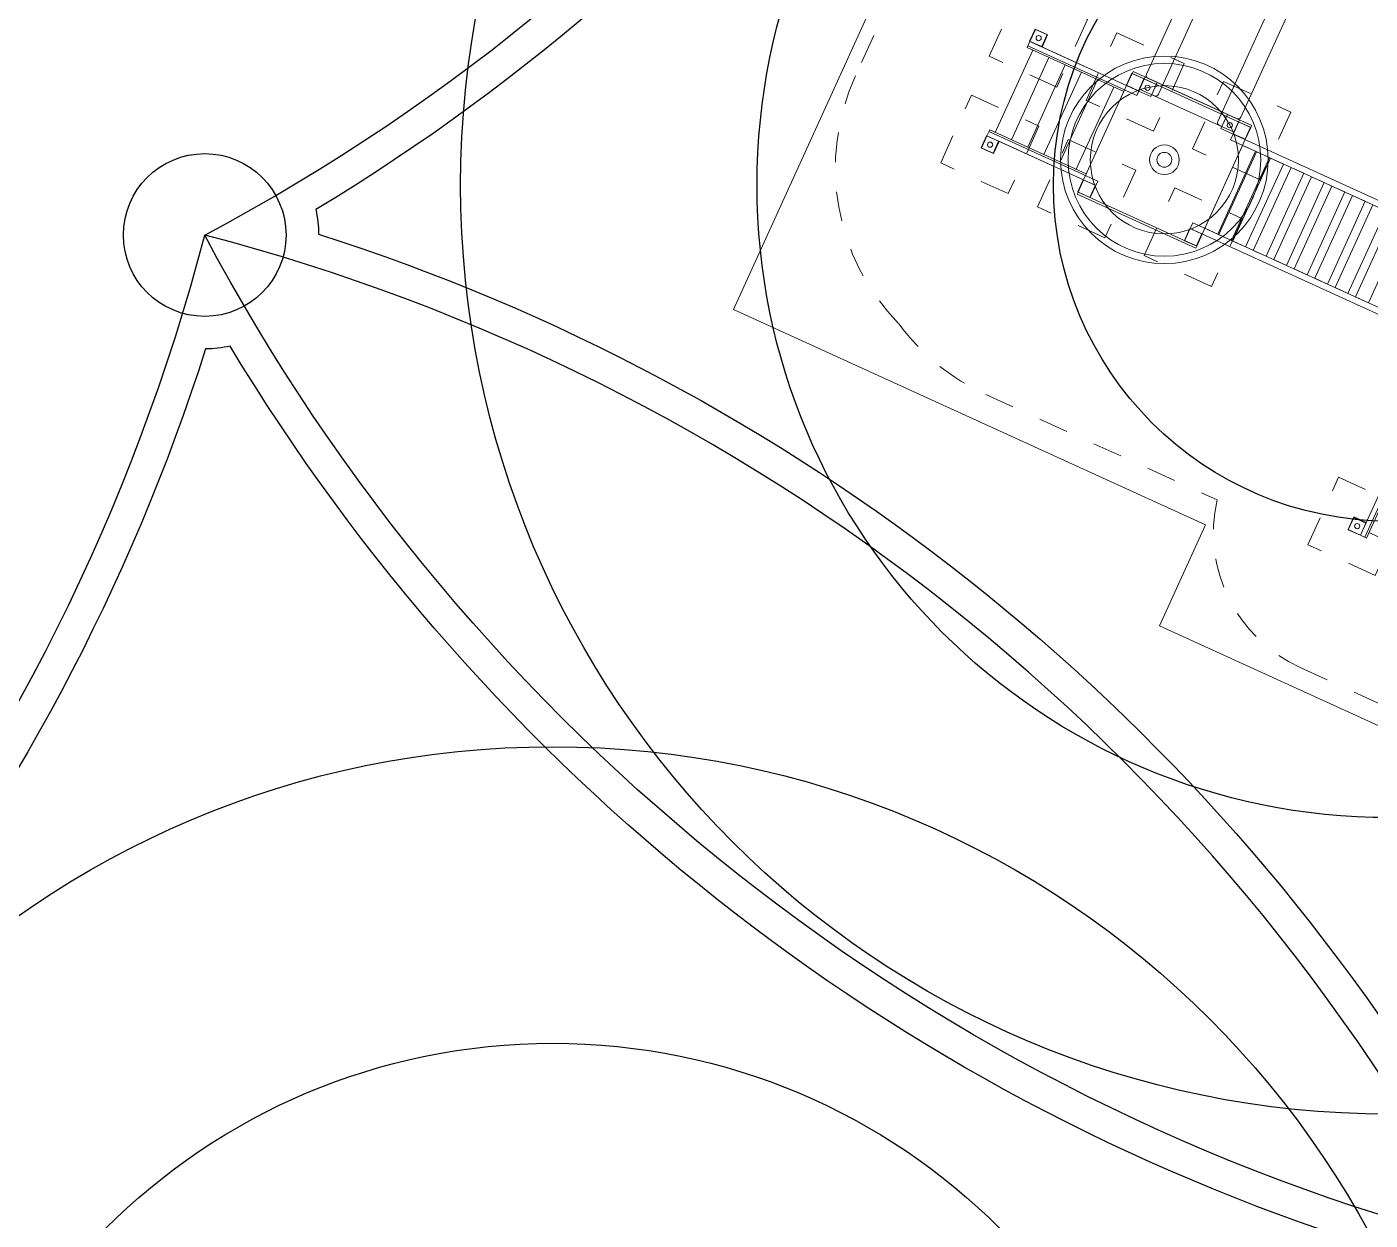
# Model space of a CAD drawing. Extents: x 309418 to 1212698, y 3438380 to 6877191.
# Drawn here: x 606458.622 to 606463.153, y 3438593.476 to 3438597.5 of the extents above; entities that cross this region are included whole.
import ezdxf

# ---------------------------------------------------------------- set-up
doc = ezdxf.new("R2010")
doc.units = 0
doc.header["$MEASUREMENT"] = 0
doc.linetypes.add('XR-LS-HARDSCAPE-LINES$1$HIDDEN2', pattern=[0.1875, 0.125, -0.0625])
doc.layers.add('LA-FLOWERING-TREE', color=221, linetype='Continuous')
doc.layers.add('LA-FURN-PERGOLA-POOL DECK-02', color=32, linetype='Continuous')
for name, color, linetype, lineweight in [('LA-FURN-PG-BASE', 130, 'XR-LS-HARDSCAPE-LINES$1$HIDDEN2', 5), ('LA-FURN-PG-LIMITS', 1, 'Continuous', 5), ('LA-FURN-PG-PLAY EQUIPMENT', 160, 'Continuous', 5), ('LA-FURN-PG-SAFETY ZONE', 2, 'XR-LS-HARDSCAPE-LINES$1$HIDDEN2', 5)]:
    doc.layers.add(name, color=color, linetype=linetype, lineweight=lineweight)

# ---------------------------------------------------------------- blocks, each defined once
blk = doc.blocks.new('PLOOO')
for p, q in [((2.0253, 8.6804), (1.9353, 8.6804)), ((1.9353, 8.6804), (1.9353, 8.5904)), ((2.0703, 8.6804), (2.0253, 8.6804)), ((2.0253, 8.5904), (2.0253, 8.6804)), ((2.0253, 8.6804), (2.0253, 7.964)), ((2.0583, 8.6804), (2.0583, 7.874)), ((2.0703, 7.964), (2.0703, 8.6804)), ((2.0703, 8.6388), (2.6804, 8.6388)), ((2.6804, 7.964), (2.6804, 8.6804)), ((2.6804, 8.6804), (2.7254, 8.6804)), ((2.6924, 8.6804), (2.6924, 7.874)), ((2.7254, 8.6804), (2.8154, 8.6804)), ((2.7254, 8.5904), (2.7254, 8.6804)), ((2.7254, 8.6804), (2.7254, 7.964)), ((2.8154, 8.6804), (2.8154, 8.5904)), ((1.9353, 8.5904), (2.0253, 8.5904)), ((2.0253, 7.874), (2.0253, 8.5928)), ((2.7254, 7.874), (2.7254, 8.5928)), ((2.8154, 8.5904), (2.7254, 8.5904)), ((2.0703, 8.5187), (2.6804, 8.5187)), ((2.0703, 8.3987), (2.6804, 8.3987)), ((2.0703, 8.2787), (2.6804, 8.2787)), ((2.0703, 8.1587), (2.6804, 8.1587)), ((2.0703, 8.0387), (2.6804, 8.0387)), ((1.9203, 7.0839), (1.9203, 7.964)), ((1.9203, 7.964), (1.9353, 7.964)), ((1.9353, 7.964), (1.9353, 7.0839)), ((1.9353, 7.874), (1.9353, 7.964)), ((1.9353, 7.964), (2.0253, 7.964)), ((2.0253, 7.964), (2.7254, 7.964)), ((2.0253, 7.964), (2.0253, 7.874)), ((2.6924, 7.964), (2.0583, 7.964)), ((2.0583, 7.964), (2.6924, 7.964)), ((2.7254, 7.964), (2.7254, 7.874)), ((2.7254, 7.964), (2.8154, 7.964)), ((2.8304, 7.964), (2.8154, 7.964)), ((2.8154, 7.964), (2.8154, 7.0839)), ((2.8154, 7.964), (2.8154, 7.874)), ((2.8304, 7.0839), (2.8304, 7.964)), ((2.0253, 7.874), (1.9353, 7.874)), ((2.0253, 7.874), (2.0583, 7.874)), ((2.0583, 7.874), (2.0253, 7.874)), ((2.6924, 7.874), (2.7254, 7.874)), ((2.7254, 7.874), (2.6924, 7.874)), ((2.7254, 7.874), (2.8154, 7.874)), ((2.8154, 7.874), (2.7254, 7.874)), ((2.7254, 7.784), (2.7254, 7.874)), ((2.7404, 7.1739), (2.7404, 7.874)), ((2.7404, 7.874), (2.8304, 7.874)), ((2.8154, 7.874), (2.8154, 7.784)), ((2.8304, 7.874), (2.8304, 7.1739)), ((2.8304, 7.784), (2.8304, 7.854)), ((2.8304, 7.784), (2.8304, 7.854)), ((3.7954, 7.874), (2.8504, 7.874)), ((2.8154, 7.784), (2.7254, 7.784)), ((2.7404, 7.784), (2.8304, 7.784)), ((2.7404, 7.764), (2.7404, 7.784)), ((2.7604, 7.744), (4.4209, 7.744)), ((2.8304, 7.744), (2.8304, 7.3039)), ((2.7254, 7.1739), (2.7254, 7.2639)), ((2.7254, 7.2639), (2.8154, 7.2639)), ((2.8154, 7.2639), (2.8154, 7.1739)), ((2.0253, 7.1739), (1.9353, 7.1739)), ((1.9353, 7.1739), (1.9353, 7.0839)), ((2.0683, 7.1739), (2.0253, 7.1739)), ((2.0253, 5.2703), (2.0253, 7.1739)), ((2.0253, 7.0839), (2.0253, 7.1739)), ((2.0253, 7.1739), (2.0683, 7.1739)), ((2.0683, 7.1739), (2.0683, 5.2703)), ((2.6824, 7.1739), (2.6824, 5.2703)), ((2.7254, 7.1739), (2.6824, 7.1739)), ((2.7254, 5.2703), (2.7254, 7.1739)), ((2.7254, 7.0839), (2.7254, 7.1739)), ((2.7254, 7.1739), (2.8154, 7.1739)), ((2.8154, 7.1739), (2.7254, 7.1739)), ((2.8304, 7.1739), (2.7404, 7.1739)), ((2.8154, 7.1739), (2.8154, 7.0839)), ((1.9353, 7.0839), (1.9203, 7.0839)), ((1.9353, 7.0839), (2.0253, 7.0839)), ((2.0253, 7.0839), (2.7254, 7.0839)), ((2.0683, 6.9889), (2.0683, 7.0839)), ((2.0683, 7.0839), (2.6824, 7.0839)), ((2.6824, 7.0839), (2.6824, 6.9889)), ((2.8154, 7.0839), (2.7254, 7.0839)), ((2.8154, 7.0839), (2.8304, 7.0839)), ((2.6824, 6.9889), (2.0683, 6.9889)), ((2.0683, 6.8852), (2.0683, 6.9802)), ((2.0683, 6.9802), (2.6824, 6.9802)), ((2.6824, 6.9802), (2.6824, 6.8852)), ((2.6824, 6.8852), (2.0683, 6.8852)), ((2.0683, 6.7815), (2.0683, 6.8765)), ((2.0683, 6.8765), (2.6824, 6.8765)), ((2.6824, 6.8765), (2.6824, 6.7815)), ((2.6824, 6.7815), (2.0683, 6.7815)), ((2.0683, 6.6298), (2.0683, 6.7248)), ((2.0683, 6.7248), (2.6824, 6.7248)), ((2.6824, 6.7248), (2.6824, 6.6298)), ((2.6824, 6.6298), (2.0683, 6.6298)), ((2.0683, 6.478), (2.0683, 6.5731)), ((2.0683, 6.5731), (2.6824, 6.5731)), ((2.6824, 6.5731), (2.6824, 6.478)), ((2.6824, 6.478), (2.0683, 6.478)), ((2.0683, 6.3263), (2.0683, 6.4213)), ((2.0683, 6.4213), (2.6824, 6.4213)), ((2.6824, 6.4213), (2.6824, 6.3263)), ((2.6824, 6.3263), (2.0683, 6.3263)), ((2.0683, 6.1746), (2.0683, 6.2696)), ((2.0683, 6.2696), (2.6824, 6.2696)), ((2.6824, 6.2696), (2.6824, 6.1746)), ((2.6824, 6.1746), (2.0683, 6.1746)), ((2.0683, 6.0229), (2.0683, 6.1179)), ((2.0683, 6.1179), (2.6824, 6.1179)), ((2.6824, 6.0229), (2.0683, 6.0229)), ((2.0683, 5.8712), (2.0683, 5.9662)), ((2.0683, 5.9662), (2.6824, 5.9662)), ((2.6824, 5.8712), (2.0683, 5.8712)), ((0.6188, 5.2703), (0.6188, 5.3603)), ((0.6188, 5.3603), (0.7138, 5.3603)), ((0.7138, 5.3603), (0.7138, 5.2703)), ((0.6188, 5.2253), (0.6188, 5.2703)), ((0.6188, 5.2703), (2.026, 5.2703)), ((0.6188, 5.2373), (2.026, 5.2373)), ((1.9353, 5.2253), (0.6188, 5.2253)), ((0.6591, 5.2253), (0.6591, 4.6152))]:
    blk.add_line(p, q)
blk.add_lwpolyline([(3.7954, 7.1739), (2.8504, 7.1739, -0.414214), (2.8304, 7.1939), (2.8304, 7.2639), (2.7404, 7.2639), (2.7404, 7.2839, -0.414214), (2.7604, 7.3039), (4.4209, 7.3039), (4.4209, 7.2839, -0.414214), (4.4009, 7.2639), (3.7538, 7.2639), (3.7538, 7.3039)], format="xyb")
for centre, radius in [((1.9803, 8.6366), 0.0175), ((2.7704, 8.6366), 0.0175), ((2.3753, 7.5239), 0.7001), ((2.3753, 7.5239), 0.6501), ((2.3753, 7.5239), 0.5001), ((2.7704, 7.829), 0.0175), ((2.3753, 7.5239), 0.1), ((2.3753, 7.5239), 0.05), ((2.7704, 7.2189), 0.0175), ((0.6663, 5.3153), 0.0175)]:
    blk.add_circle(centre, radius)
for centre, start, end in [((2.8504, 7.854), 90, 180), ((2.7604, 7.764), 180, 270)]:
    blk.add_arc(centre, 0.02, start, end)
at = {"layer": 'LA-FURN-PG-LIMITS'}
blk.add_lwpolyline([(0, 3.7505), (-0.5001, 3.7505), (-0.5001, 6.2509), (0.25, 6.2509), (0.25, 9.7514), (5.0007, 9.7514), (5.0007, 8.7512), (5.5008, 8.7512), (5.5008, 6.2509), (6.2509, 6.2509), (6.2509, 3.2505), (4.7507, 3.2505), (4.7507, 0), (0, 0)], close=True, dxfattribs=at)
at = {"layer": 'LA-FURN-PG-SAFETY ZONE', "linetype": 'XR-LS-HARDSCAPE-LINES$1$HIDDEN2'}
blk.add_lwpolyline([(4.9403, 6.4244, 0.257228), (5.4061, 7.2698), (5.4061, 7.7781, 0.347532), (4.6367, 8.7513, 0.208164), (3.6102, 9.3675, 0.159029), (2.7254, 9.6562), (2.0253, 9.6562, 0.310213), (0.6253, 8.6952, 0.127961), (0.4351, 7.964), (0.4351, 6.2494, 0.355244), (-0.3611, 5.2703), (-0.3611, 4.5702, 0.260476), (0.115, 3.7184), (0.115, 1.9298, 0.414214), (1.9353, 0.1096), (2.8154, 0.1096, 0.414214), (4.6357, 1.9298), (4.6357, 3.2034, 0.10019), (5.0965, 3.5801, 0.414877), (6.0989, 4.5802), (6.0989, 5.2603, 0.414877), (5.0965, 6.2605, 0.037787)], format="xyb", close=True, dxfattribs=at)
blk = doc.blocks.new('PGE-01')
at = {"layer": 'LA-FURN-PG-BASE'}
for points in [[(-0.6439, 3.5121), (-1.1447, 3.5121), (-1.1447, 4.0128), (-0.6439, 4.0128)], [(0.1464, 3.5121), (-0.3544, 3.5121), (-0.3544, 4.0128), (0.1464, 4.0128)], [(-0.8497, 3.7178), (-0.9389, 3.7178), (-0.9389, 3.8071), (-0.8497, 3.8071)], [(-0.0594, 3.7178), (-0.1486, 3.7178), (-0.1486, 3.8071), (-0.0594, 3.8071)], [(-0.6439, 2.7946), (-1.1447, 2.7946), (-1.1447, 3.2953), (-0.6439, 3.2953)], [(0.1464, 2.7946), (-0.3544, 2.7946), (-0.3544, 3.2953), (0.1464, 3.2953)], [(-0.8497, 3.0003), (-0.9389, 3.0003), (-0.9389, 3.0896), (-0.8497, 3.0896)], [(-0.0594, 3.0003), (-0.1486, 3.0003), (-0.1486, 3.0896), (-0.0594, 3.0896)], [(-0.6439, 2.0042), (-1.1447, 2.0042), (-1.1447, 2.505), (-0.6439, 2.505)], [(0.1464, 2.0042), (-0.3544, 2.0042), (-0.3544, 2.505), (0.1464, 2.505)], [(-0.8497, 2.21), (-0.9389, 2.21), (-0.9389, 2.2992), (-0.8497, 2.2992)], [(-0.0594, 2.21), (-0.1486, 2.21), (-0.1486, 2.2992), (-0.0594, 2.2992)], [(-1.9606, 0.1904), (-2.4613, 0.1904), (-2.4613, 0.6912), (-1.9606, 0.6912)], [(-2.1663, 0.3944), (-2.2556, 0.3944), (-2.2556, 0.4854), (-2.1663, 0.4854)]]:
    blk.add_lwpolyline(points, close=True, dxfattribs=at)
at = {"layer": 'LA-FURN-PG-PLAY EQUIPMENT', "xscale": 0.9998581714797248, "yscale": 0.9998581714797248, "zscale": 0.9998581714797248}
blk.add_blockref('PLOOO', (-2.875, -4.875), dxfattribs=at)
blk = doc.blocks.new('tent kids')
at = {"layer": 'LA-FURN-PERGOLA-POOL DECK-02'}
for points in [[(731928.762, 294594.6281, 0.209883), (731928.762, 294599.6281, -0.83868)], [(731933.762, 294599.6281, -0.209883), (731928.762, 294599.6281, 0.83868)], [(731933.762, 294594.6281, 0.209883), (731928.762, 294594.6281, -0.83868)]]:
    blk.add_lwpolyline(points, format="xyb", dxfattribs=at)
blk.add_lwpolyline([(731933.5428, 294599.3552, -0.05443), (731933.4891, 294599.4089, -0.182094), (731929.0349, 294599.4089, -0.05443), (731928.9812, 294599.3552, -0.182094), (731928.9812, 294594.901, -0.05443), (731929.0349, 294594.8472, -0.182094), (731933.4891, 294594.8472, -0.05443), (731933.5428, 294594.901, -0.182094)], format="xyb", close=True, dxfattribs=at)
for centre in [(731928.762, 294599.6281), (731928.762, 294594.6281)]:
    blk.add_circle(centre, 0.25, dxfattribs=at)

msp = doc.modelspace()

# ---------------------------------------------------------------- linework, layer by layer
at = {"layer": 'LA-FLOWERING-TREE'}
for centre, radius in [((606463.21846, 3438596.96695), 3.13344), ((606463.21846, 3438596.96695), 2.13344), ((606463.21846, 3438596.96695), 1.13344), ((606460.39578, 3438591.93924), 3.13344), ((606465.91843, 3438591.69399), 3.13344), ((606460.39578, 3438591.93924), 2.13344)]:
    msp.add_circle(centre, radius, dxfattribs=at)

# ---------------------------------------------------------------- block references
at = {"layer": 'LA-FURN-PERGOLA-POOL DECK-02', "xscale": 1.097475299388668, "yscale": 1.097475299388668, "zscale": 1.097475299388668, "rotation": 321.6764723266944}
for p in [(-224211.67155, 3683063.83534, 0), (-224215.07428, 3683059.53038, 0)]:
    msp.add_blockref('tent kids', p, dxfattribs=at)
at = {"layer": 'LA-FURN-PG-PLAY EQUIPMENT', "xscale": 0.4999999999999993, "yscale": 0.4999999999999993, "zscale": 0.4999999999999993, "rotation": 65.50570242939772}
msp.add_blockref('PGE-01', (606463.76762, 3438596.73056), dxfattribs=at)

doc.saveas('drawing.dxf')
